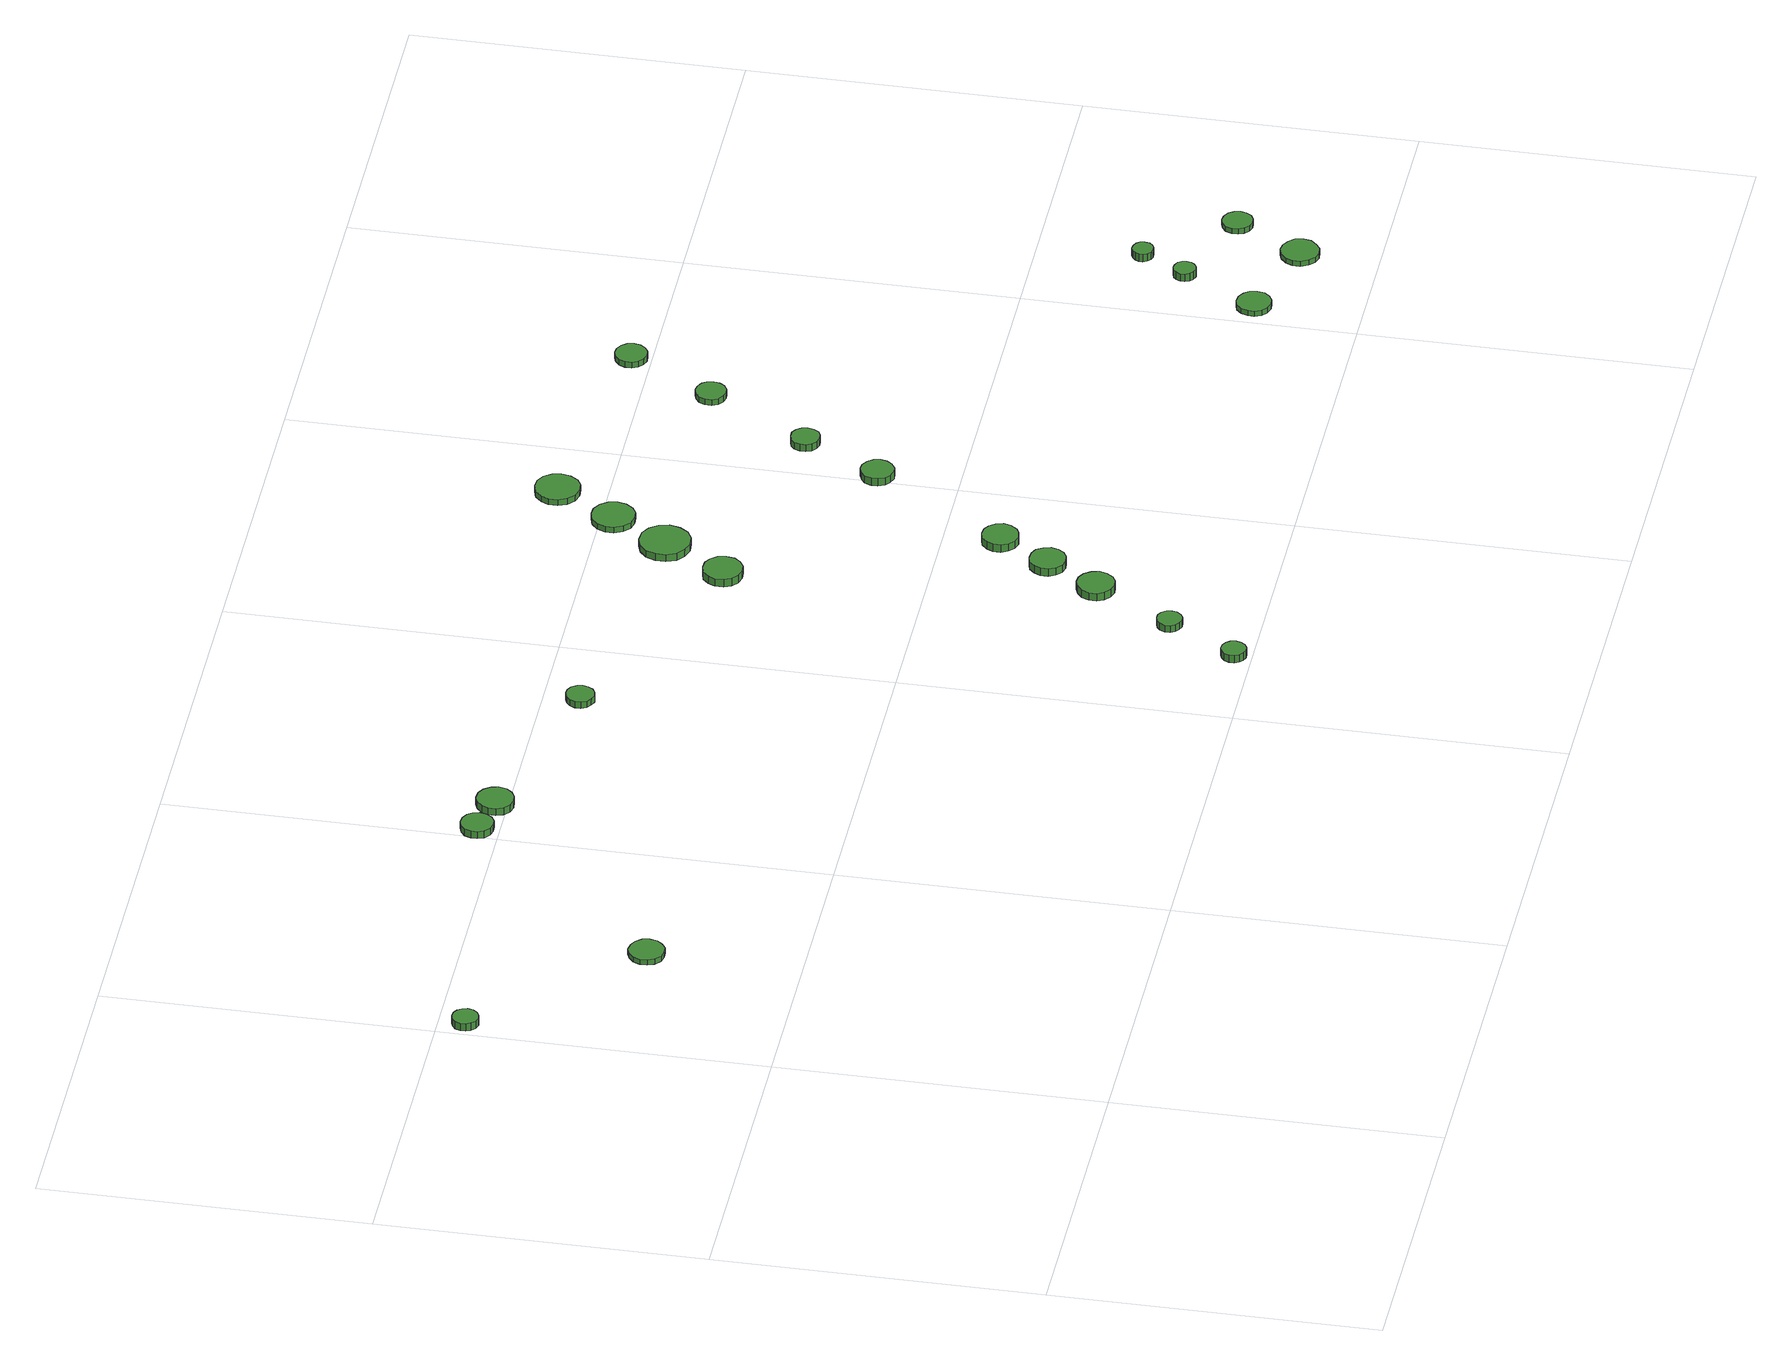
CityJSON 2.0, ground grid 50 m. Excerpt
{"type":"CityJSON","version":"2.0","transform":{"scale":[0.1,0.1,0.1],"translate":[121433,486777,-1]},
"CityObjects":{
"tree1":{"type":"SolitaryVegetationObject","attributes":{"function":"something"},"geometry":[{"type":"MultiSurface","lod":"1","boundaries":[[[0,1,2,3,4,5,6,7,8,9,10,11,12,13,14]],[[15,16,17,18,19,20,21,22,23,24,25,26,27,28,29]],[[0,29,28,1]],[[1,28,27,2]],[[2,27,26,3]],[[3,26,25,4]],[[4,25,24,5]],[[5,24,23,6]],[[6,23,22,7]],[[7,22,21,8]],[[8,21,20,9]],[[9,20,19,10]],[[10,19,18,11]],[[11,18,17,12]],[[12,17,16,13]],[[13,16,15,14]],[[14,15,29,0]]]}]},
"tree2":{"type":"SolitaryVegetationObject","attributes":{"function":"something"},"geometry":[{"type":"MultiSurface","lod":"1","boundaries":[[[30,31,32,33,34,35,36,37,38,39,40,41,42,43,44]],[[45,46,47,48,49,50,51,52,53,54,55,56,57,58,59]],[[30,59,58,31]],[[31,58,57,32]],[[32,57,56,33]],[[33,56,55,34]],[[34,55,54,35]],[[35,54,53,36]],[[36,53,52,37]],[[37,52,51,38]],[[38,51,50,39]],[[39,50,49,40]],[[40,49,48,41]],[[41,48,47,42]],[[42,47,46,43]],[[43,46,45,44]],[[44,45,59,30]]]}]},
"tree3":{"type":"SolitaryVegetationObject","attributes":{"function":"something"},"geometry":[{"type":"MultiSurface","lod":"1","boundaries":[[[60,61,62,63,64,65,66,67,68,69,70,71,72,73,74]],[[75,76,77,78,79,80,81,82,83,84,85,86,87,88,89]],[[60,89,88,61]],[[61,88,87,62]],[[62,87,86,63]],[[63,86,85,64]],[[64,85,84,65]],[[65,84,83,66]],[[66,83,82,67]],[[67,82,81,68]],[[68,81,80,69]],[[69,80,79,70]],[[70,79,78,71]],[[71,78,77,72]],[[72,77,76,73]],[[73,76,75,74]],[[74,75,89,60]]]}]},
"tree4":{"type":"SolitaryVegetationObject","attributes":{"function":"something"},"geometry":[{"type":"MultiSurface","lod":"1","boundaries":[[[90,91,92,93,94,95,96,97,98,99,100,101,102,103,104]],[[105,106,107,108,109,110,111,112,113,114,115,116,117,118,119]],[[90,119,118,91]],[[91,118,117,92]],[[92,117,116,93]],[[93,116,115,94]],[[94,115,114,95]],[[95,114,113,96]],[[96,113,112,97]],[[97,112,111,98]],[[98,111,110,99]],[[99,110,109,100]],[[100,109,108,101]],[[101,108,107,102]],[[102,107,106,103]],[[103,106,105,104]],[[104,105,119,90]]]}]},
"tree5":{"type":"SolitaryVegetationObject","attributes":{"function":"something"},"geometry":[{"type":"MultiSurface","lod":"1","boundaries":[[[120,121,122,123,124,125,126,127,128,129,130,131,132,133,134]],[[135,136,137,138,139,140,141,142,143,144,145,146,147,148,149]],[[120,149,148,121]],[[121,148,147,122]],[[122,147,146,123]],[[123,146,145,124]],[[124,145,144,125]],[[125,144,143,126]],[[126,143,142,127]],[[127,142,141,128]],[[128,141,140,129]],[[129,140,139,130]],[[130,139,138,131]],[[131,138,137,132]],[[132,137,136,133]],[[133,136,135,134]],[[134,135,149,120]]]}]},
"tree6":{"type":"SolitaryVegetationObject","attributes":{"function":"something"},"geometry":[{"type":"MultiSurface","lod":"1","boundaries":[[[150,151,152,153,154,155,156,157,158,159,160,161,162,163,164]],[[165,166,167,168,169,170,171,172,173,174,175,176,177,178,179]],[[150,179,178,151]],[[151,178,177,152]],[[152,177,176,153]],[[153,176,175,154]],[[154,175,174,155]],[[155,174,173,156]],[[156,173,172,157]],[[157,172,171,158]],[[158,171,170,159]],[[159,170,169,160]],[[160,169,168,161]],[[161,168,167,162]],[[162,167,166,163]],[[163,166,165,164]],[[164,165,179,150]]]}]},
"tree7":{"type":"SolitaryVegetationObject","attributes":{"function":"something"},"geometry":[{"type":"MultiSurface","lod":"1","boundaries":[[[180,181,182,183,184,185,186,187,188,189,190,191,192,193,194]],[[195,196,197,198,199,200,201,202,203,204,205,206,207,208,209]],[[180,209,208,181]],[[181,208,207,182]],[[182,207,206,183]],[[183,206,205,184]],[[184,205,204,185]],[[185,204,203,186]],[[186,203,202,187]],[[187,202,201,188]],[[188,201,200,189]],[[189,200,199,190]],[[190,199,198,191]],[[191,198,197,192]],[[192,197,196,193]],[[193,196,195,194]],[[194,195,209,180]]]}]},
"tree8":{"type":"SolitaryVegetationObject","attributes":{"function":"something"},"geometry":[{"type":"MultiSurface","lod":"1","boundaries":[[[210,211,212,213,214,215,216,217,218,219,220,221,222,223,224]],[[225,226,227,228,229,230,231,232,233,234,235,236,237,238,239]],[[210,239,238,211]],[[211,238,237,212]],[[212,237,236,213]],[[213,236,235,214]],[[214,235,234,215]],[[215,234,233,216]],[[216,233,232,217]],[[217,232,231,218]],[[218,231,230,219]],[[219,230,229,220]],[[220,229,228,221]],[[221,228,227,222]],[[222,227,226,223]],[[223,226,225,224]],[[224,225,239,210]]]}]},
"tree9":{"type":"SolitaryVegetationObject","attributes":{"function":"something"},"geometry":[{"type":"MultiSurface","lod":"1","boundaries":[[[240,241,242,243,244,245,246,247,248,249,250,251,252,253,254]],[[255,256,257,258,259,260,261,262,263,264,265,266,267,268,269]],[[240,269,268,241]],[[241,268,267,242]],[[242,267,266,243]],[[243,266,265,244]],[[244,265,264,245]],[[245,264,263,246]],[[246,263,262,247]],[[247,262,261,248]],[[248,261,260,249]],[[249,260,259,250]],[[250,259,258,251]],[[251,258,257,252]],[[252,257,256,253]],[[253,256,255,254]],[[254,255,269,240]]]}]},
"tree10":{"type":"SolitaryVegetationObject","attributes":{"function":"something"},"geometry":[{"type":"MultiSurface","lod":"1","boundaries":[[[270,271,272,273,274,275,276,277,278,279,280,281,282,283,284]],[[285,286,287,288,289,290,291,292,293,294,295,296,297,298,299]],[[270,299,298,271]],[[271,298,297,272]],[[272,297,296,273]],[[273,296,295,274]],[[274,295,294,275]],[[275,294,293,276]],[[276,293,292,277]],[[277,292,291,278]],[[278,291,290,279]],[[279,290,289,280]],[[280,289,288,281]],[[281,288,287,282]],[[282,287,286,283]],[[283,286,285,284]],[[284,285,299,270]]]}]},
"tree11":{"type":"SolitaryVegetationObject","attributes":{"function":"something"},"geometry":[{"type":"MultiSurface","lod":"1","boundaries":[[[300,301,302,303,304,305,306,307,308,309,310,311,312,313,314]],[[315,316,317,318,319,320,321,322,323,324,325,326,327,328,329]],[[300,329,328,301]],[[301,328,327,302]],[[302,327,326,303]],[[303,326,325,304]],[[304,325,324,305]],[[305,324,323,306]],[[306,323,322,307]],[[307,322,321,308]],[[308,321,320,309]],[[309,320,319,310]],[[310,319,318,311]],[[311,318,317,312]],[[312,317,316,313]],[[313,316,315,314]],[[314,315,329,300]]]}]},
"tree12":{"type":"SolitaryVegetationObject","attributes":{"function":"something"},"geometry":[{"type":"MultiSurface","lod":"1","boundaries":[[[330,331,332,333,334,335,336,337,338,339,340,341,342,343,344]],[[345,346,347,348,349,350,351,352,353,354,355,356,357,358,359]],[[330,359,358,331]],[[331,358,357,332]],[[332,357,356,333]],[[333,356,355,334]],[[334,355,354,335]],[[335,354,353,336]],[[336,353,352,337]],[[337,352,351,338]],[[338,351,350,339]],[[339,350,349,340]],[[340,349,348,341]],[[341,348,347,342]],[[342,347,346,343]],[[343,346,345,344]],[[344,345,359,330]]]}]},
"tree13":{"type":"SolitaryVegetationObject","attributes":{"function":"something"},"geometry":[{"type":"MultiSurface","lod":"1","boundaries":[[[360,361,362,363,364,365,366,367,368,369,370,371,372,373,374]],[[375,376,377,378,379,380,381,382,383,384,385,386,387,388,389]],[[360,389,388,361]],[[361,388,387,362]],[[362,387,386,363]],[[363,386,385,364]],[[364,385,384,365]],[[365,384,383,366]],[[366,383,382,367]],[[367,382,381,368]],[[368,381,380,369]],[[369,380,379,370]],[[370,379,378,371]],[[371,378,377,372]],[[372,377,376,373]],[[373,376,375,374]],[[374,375,389,360]]]}]},
"tree14":{"type":"SolitaryVegetationObject","attributes":{"function":"something"},"geometry":[{"type":"MultiSurface","lod":"1","boundaries":[[[390,391,392,393,394,395,396,397,398,399,400,401,402,403,404]],[[405,406,407,408,409,410,411,412,413,414,415,416,417,418,419]],[[390,419,418,391]],[[391,418,417,392]],[[392,417,416,393]],[[393,416,415,394]],[[394,415,414,395]],[[395,414,413,396]],[[396,413,412,397]],[[397,412,411,398]],[[398,411,410,399]],[[399,410,409,400]],[[400,409,408,401]],[[401,408,407,402]],[[402,407,406,403]],[[403,406,405,404]],[[404,405,419,390]]]}]},
"tree15":{"type":"SolitaryVegetationObject","attributes":{"function":"something"},"geometry":[{"type":"MultiSurface","lod":"1","boundaries":[[[420,421,422,423,424,425,426,427,428,429,430,431,432,433,434]],[[435,436,437,438,439,440,441,442,443,444,445,446,447,448,449]],[[420,449,448,421]],[[421,448,447,422]],[[422,447,446,423]],[[423,446,445,424]],[[424,445,444,425]],[[425,444,443,426]],[[426,443,442,427]],[[427,442,441,428]],[[428,441,440,429]],[[429,440,439,430]],[[430,439,438,431]],[[431,438,437,432]],[[432,437,436,433]],[[433,436,435,434]],[[434,435,449,420]]]}]},
"tree16":{"type":"SolitaryVegetationObject","attributes":{"function":"something"},"geometry":[{"type":"MultiSurface","lod":"1","boundaries":[[[450,451,452,453,454,455,456,457,458,459,460,461,462,463,464]],[[465,466,467,468,469,470,471,472,473,474,475,476,477,478,479]],[[450,479,478,451]],[[451,478,477,452]],[[452,477,476,453]],[[453,476,475,454]],[[454,475,474,455]],[[455,474,473,456]],[[456,473,472,457]],[[457,472,471,458]],[[458,471,470,459]],[[459,470,469,460]],[[460,469,468,461]],[[461,468,467,462]],[[462,467,466,463]],[[463,466,465,464]],[[464,465,479,450]]]}]},
"tree17":{"type":"SolitaryVegetationObject","attributes":{"function":"something"},"geometry":[{"type":"MultiSurface","lod":"1","boundaries":[[[480,481,482,483,484,485,486,487,488,489,490,491,492,493,494]],[[495,496,497,498,499,500,501,502,503,504,505,506,507,508,509]],[[480,509,508,481]],[[481,508,507,482]],[[482,507,506,483]],[[483,506,505,484]],[[484,505,504,485]],[[485,504,503,486]],[[486,503,502,487]],[[487,502,501,488]],[[488,501,500,489]],[[489,500,499,490]],[[490,499,498,491]],[[491,498,497,492]],[[492,497,496,493]],[[493,496,495,494]],[[494,495,509,480]]]}]},
"tree18":{"type":"SolitaryVegetationObject","attributes":{"function":"something"},"geometry":[{"type":"MultiSurface","lod":"1","boundaries":[[[510,511,512,513,514,515,516,517,518,519,520,521,522,523,524]],[[525,526,527,528,529,530,531,532,533,534,535,536,537,538,539]],[[510,539,538,511]],[[511,538,537,512]],[[512,537,536,513]],[[513,536,535,514]],[[514,535,534,515]],[[515,534,533,516]],[[516,533,532,517]],[[517,532,531,518]],[[518,531,530,519]],[[519,530,529,520]],[[520,529,528,521]],[[521,528,527,522]],[[522,527,526,523]],[[523,526,525,524]],[[524,525,539,510]]]}]},
"tree19":{"type":"SolitaryVegetationObject","attributes":{"function":"something"},"geometry":[{"type":"MultiSurface","lod":"1","boundaries":[[[540,541,542,543,544,545,546,547,548,549,550,551,552,553,554]],[[555,556,557,558,559,560,561,562,563,564,565,566,567,568,569]],[[540,569,568,541]],[[541,568,567,542]],[[542,567,566,543]],[[543,566,565,544]],[[544,565,564,545]],[[545,564,563,546]],[[546,563,562,547]],[[547,562,561,548]],[[548,561,560,549]],[[549,560,559,550]],[[550,559,558,551]],[[551,558,557,552]],[[552,557,556,553]],[[553,556,555,554]],[[554,555,569,540]]]}]},
"tree20":{"type":"SolitaryVegetationObject","attributes":{"function":"something"},"geometry":[{"type":"MultiSurface","lod":"1","boundaries":[[[570,571,572,573,574,575,576,577,578,579,580,581,582,583,584]],[[585,586,587,588,589,590,591,592,593,594,595,596,597,598,599]],[[570,599,598,571]],[[571,598,597,572]],[[572,597,596,573]],[[573,596,595,574]],[[574,595,594,575]],[[575,594,593,576]],[[576,593,592,577]],[[577,592,591,578]],[[578,591,590,579]],[[579,590,589,580]],[[580,589,588,581]],[[581,588,587,582]],[[582,587,586,583]],[[583,586,585,584]],[[584,585,599,570]]]}]},
"tree21":{"type":"SolitaryVegetationObject","attributes":{"function":"something"},"geometry":[{"type":"MultiSurface","lod":"1","boundaries":[[[600,601,602,603,604,605,606,607,608,609,610,611,612,613,614]],[[615,616,617,618,619,620,621,622,623,624,625,626,627,628,629]],[[600,629,628,601]],[[601,628,627,602]],[[602,627,626,603]],[[603,626,625,604]],[[604,625,624,605]],[[605,624,623,606]],[[606,623,622,607]],[[607,622,621,608]],[[608,621,620,609]],[[609,620,619,610]],[[610,619,618,611]],[[611,618,617,612]],[[612,617,616,613]],[[613,616,615,614]],[[614,615,629,600]]]}]},
"tree22":{"type":"SolitaryVegetationObject","attributes":{"function":"something"},"geometry":[{"type":"MultiSurface","lod":"1","boundaries":[[[630,631,632,633,634,635,636,637,638,639,640,641,642,643,644]],[[645,646,647,648,649,650,651,652,653,654,655,656,657,658,659]],[[630,659,658,631]],[[631,658,657,632]],[[632,657,656,633]],[[633,656,655,634]],[[634,655,654,635]],[[635,654,653,636]],[[636,653,652,637]],[[637,652,651,638]],[[638,651,650,639]],[[639,650,649,640]],[[640,649,648,641]],[[641,648,647,642]],[[642,647,646,643]],[[643,646,645,644]],[[644,645,659,630]]]}]},
"tree23":{"type":"SolitaryVegetationObject","attributes":{"function":"something"},"geometry":[{"type":"MultiSurface","lod":"1","boundaries":[[[660,661,662,663,664,665,666,667,668,669,670,671,672,673,674]],[[675,676,677,678,679,680,681,682,683,684,685,686,687,688,689]],[[660,689,688,661]],[[661,688,687,662]],[[662,687,686,663]],[[663,686,685,664]],[[664,685,684,665]],[[665,684,683,666]],[[666,683,682,667]],[[667,682,681,668]],[[668,681,680,669]],[[669,680,679,670]],[[670,679,678,671]],[[671,678,677,672]],[[672,677,676,673]],[[673,676,675,674]],[[674,675,689,660]]]}]}
},
"vertices":[
[44,959,24],[42,967,24],[37,974,24],[30,978,24],[22,979,24],[14,976,24],[8,971,24],[5,963,24],[5,955,24],[8,948,24],[14,942,24],[22,939,24],[30,940,24],[37,944,24],[42,951,24],[42,951,11],[37,944,11],[30,940,11],[22,939,11],[14,942,11],[8,948,11],[5,955,11],[5,963,11],[8,971,11],[14,976,11],[22,979,11],[30,978,11],[37,974,11],[42,967,11],[44,959,11],
[278,732,16],[276,743,16],[269,752,16],[260,757,16],[248,759,16],[238,755,16],[229,748,16],[225,737,16],[225,726,16],[229,716,16],[238,708,16],[248,705,16],[260,706,16],[269,712,16],[276,721,16],[276,721,7],[269,712,7],[260,706,7],[248,705,7],[238,708,7],[229,716,7],[225,726,7],[225,737,7],[229,748,7],[238,755,7],[248,759,7],[260,757,7],[269,752,7],[276,743,7],[278,732,7],
[547,1034,19],[545,1044,19],[539,1052,19],[530,1057,19],[520,1058,19],[510,1055,19],[502,1048,19],[498,1039,19],[498,1029,19],[502,1019,19],[510,1012,19],[520,1009,19],[530,1010,19],[539,1015,19],[545,1024,19],[545,1024,7],[539,1015,7],[530,1010,7],[520,1009,7],[510,1012,7],[502,1019,7],[498,1029,7],[498,1039,7],[502,1048,7],[510,1055,7],[520,1058,7],[530,1057,7],[539,1052,7],[545,1044,7],[547,1034,7],
[617,1019,19],[614,1030,19],[607,1040,19],[597,1046,19],[585,1047,19],[574,1043,19],[565,1035,19],[561,1025,19],[561,1013,19],[565,1002,19],[574,994,19],[585,991,19],[597,992,19],[607,998,19],[614,1007,19],[614,1007,7],[607,998,7],[597,992,7],[585,991,7],[574,994,7],[565,1002,7],[561,1013,7],[561,1025,7],[565,1035,7],[574,1043,7],[585,1047,7],[597,1046,7],[607,1040,7],[614,1030,7],[617,1019,7],
[896,946,18],[894,954,18],[889,962,18],[881,966,18],[872,967,18],[864,964,18],[857,958,18],[853,950,18],[853,941,18],[857,933,18],[864,927,18],[872,924,18],[881,925,18],[889,930,18],[894,937,18],[894,937,7],[889,930,7],[881,925,7],[872,924,7],[864,927,7],[857,933,7],[853,941,7],[853,950,7],[857,958,7],[864,964,7],[872,967,7],[881,966,7],[889,962,7],[894,954,7],[896,946,7],
[1178,28,20],[1176,36,20],[1172,42,20],[1165,46,20],[1157,47,20],[1150,44,20],[1144,39,20],[1141,32,20],[1141,24,20],[1144,17,20],[1150,12,20],[1157,9,20],[1165,10,20],[1172,14,20],[1176,20,20],[1176,20,7],[1172,14,7],[1165,10,7],[1157,9,7],[1150,12,7],[1144,17,7],[1141,24,7],[1141,32,7],[1144,39,7],[1150,44,7],[1157,47,7],[1165,46,7],[1172,42,7],[1176,36,7],[1178,28,7],
[1238,134,19],[1237,142,19],[1232,149,19],[1225,153,19],[1217,153,19],[1210,151,19],[1204,146,19],[1200,138,19],[1200,130,19],[1204,123,19],[1210,118,19],[1217,115,19],[1225,116,19],[1232,120,19],[1237,127,19],[1237,127,7],[1232,120,7],[1225,116,7],[1217,115,7],[1210,118,7],[1204,123,7],[1200,130,7],[1200,138,7],[1204,146,7],[1210,151,7],[1217,153,7],[1225,153,7],[1232,149,7],[1237,142,7],[1238,134,7],
[1317,256,20],[1314,268,20],[1307,278,20],[1297,284,20],[1285,285,20],[1274,281,20],[1265,273,20],[1260,262,20],[1260,250,20],[1265,240,20],[1274,232,20],[1285,228,20],[1297,229,20],[1307,235,20],[1314,245,20],[1314,245,7],[1307,235,7],[1297,229,7],[1285,228,7],[1274,232,7],[1265,240,7],[1260,250,7],[1260,262,7],[1265,273,7],[1274,281,7],[1285,285,7],[1297,284,7],[1307,278,7],[1314,268,7],[1317,256,7],
[1360,336,23],[1357,347,23],[1351,357,23],[1341,362,23],[1329,363,23],[1318,360,23],[1310,352,23],[1305,342,23],[1305,330,23],[1310,320,23],[1318,312,23],[1329,309,23],[1341,310,23],[1351,316,23],[1357,325,23],[1357,325,10],[1351,316,10],[1341,310,10],[1329,309,10],[1318,312,10],[1310,320,10],[1305,330,10],[1305,342,10],[1310,352,10],[1318,360,10],[1329,363,10],[1341,362,10],[1351,357,10],[1357,347,10],[1360,336,10],
[1254,799,21],[1252,811,21],[1244,821,21],[1234,827,21],[1221,828,21],[1209,825,21],[1200,816,21],[1195,805,21],[1195,792,21],[1200,781,21],[1209,773,21],[1221,769,21],[1234,770,21],[1244,776,21],[1252,786,21],[1252,786,8],[1244,776,8],[1234,770,8],[1221,769,8],[1209,773,8],[1200,781,8],[1195,792,8],[1195,805,8],[1200,816,8],[1209,825,8],[1221,828,8],[1234,827,8],[1244,821,8],[1252,811,8],[1254,799,8],
[1405,415,25],[1402,426,25],[1395,435,25],[1386,441,25],[1374,442,25],[1363,439,25],[1355,431,25],[1350,421,25],[1350,409,25],[1355,399,25],[1363,391,25],[1374,387,25],[1386,389,25],[1395,394,25],[1402,404,25],[1402,404,12],[1395,394,12],[1386,389,12],[1374,387,12],[1363,391,12],[1355,399,12],[1350,409,12],[1350,421,12],[1355,431,12],[1363,439,12],[1374,442,12],[1386,441,12],[1395,435,12],[1402,426,12],[1405,415,12],
[1321,895,19],[1317,911,19],[1308,924,19],[1294,932,19],[1278,933,19],[1263,928,19],[1251,918,19],[1245,903,19],[1245,887,19],[1251,872,19],[1263,862,19],[1278,857,19],[1294,858,19],[1308,866,19],[1317,879,19],[1317,879,7],[1308,866,7],[1294,858,7],[1278,857,7],[1263,862,7],[1251,872,7],[1245,887,7],[1245,903,7],[1251,918,7],[1263,928,7],[1278,933,7],[1294,932,7],[1308,924,7],[1317,911,7],[1321,895,7],
[1368,981,17],[1365,995,17],[1357,1006,17],[1345,1013,17],[1332,1014,17],[1319,1010,17],[1309,1001,17],[1303,988,17],[1303,975,17],[1309,962,17],[1319,953,17],[1332,949,17],[1345,950,17],[1357,957,17],[1365,968,17],[1365,968,7],[1357,957,7],[1345,950,7],[1332,949,7],[1319,953,7],[1309,962,7],[1303,975,7],[1303,988,7],[1309,1001,7],[1319,1010,7],[1332,1014,7],[1345,1013,7],[1357,1006,7],[1365,995,7],[1368,981,7],
[1536,622,23],[1534,632,23],[1528,640,23],[1519,646,23],[1509,647,23],[1499,643,23],[1491,637,23],[1487,627,23],[1487,617,23],[1491,607,23],[1499,601,23],[1509,597,23],[1519,598,23],[1528,604,23],[1534,612,23],[1534,612,10],[1528,604,10],[1519,598,10],[1509,597,10],[1499,601,10],[1491,607,10],[1487,617,10],[1487,627,10],[1491,637,10],[1499,643,10],[1509,647,10],[1519,646,10],[1528,640,10],[1534,632,10],[1536,622,10],
[1424,1075,17],[1421,1088,17],[1413,1100,17],[1401,1107,17],[1387,1108,17],[1373,1104,17],[1363,1094,17],[1357,1082,17],[1357,1068,17],[1363,1055,17],[1373,1045,17],[1387,1041,17],[1401,1042,17],[1413,1049,17],[1421,1061,17],[1421,1061,7],[1413,1049,7],[1401,1042,7],[1387,1041,7],[1373,1045,7],[1363,1055,7],[1357,1068,7],[1357,1082,7],[1363,1094,7],[1373,1104,7],[1387,1108,7],[1401,1107,7],[1413,1100,7],[1421,1088,7],[1424,1075,7],
[1602,742,19],[1600,751,19],[1595,758,19],[1587,763,19],[1578,763,19],[1569,761,19],[1562,755,19],[1559,746,19],[1559,737,19],[1562,729,19],[1569,723,19],[1578,720,19],[1587,721,19],[1595,725,19],[1600,733,19],[1600,733,7],[1595,725,7],[1587,721,7],[1578,720,7],[1569,723,7],[1562,729,7],[1559,737,7],[1559,746,7],[1562,755,7],[1569,761,7],[1578,763,7],[1587,763,7],[1595,758,7],[1600,751,7],[1602,742,7],
[1696,899,17],[1694,909,17],[1689,916,17],[1680,921,17],[1671,922,17],[1662,919,17],[1654,913,17],[1650,904,17],[1650,894,17],[1654,885,17],[1662,879,17],[1671,876,17],[1680,877,17],[1689,882,17],[1694,890,17],[1694,890,7],[1689,882,7],[1680,877,7],[1671,876,7],[1662,879,7],[1654,885,7],[1650,894,7],[1650,904,7],[1654,913,7],[1662,919,7],[1671,922,7],[1680,921,7],[1689,916,7],[1694,909,7],[1696,899,7],
[1771,1031,17],[1769,1041,17],[1763,1049,17],[1754,1054,17],[1744,1055,17],[1735,1052,17],[1727,1045,17],[1723,1036,17],[1723,1026,17],[1727,1017,17],[1735,1010,17],[1744,1007,17],[1754,1008,17],[1763,1013,17],[1769,1021,17],[1769,1021,7],[1763,1013,7],[1754,1008,7],[1744,1007,7],[1735,1010,7],[1727,1017,7],[1723,1026,7],[1723,1036,7],[1727,1045,7],[1735,1052,7],[1744,1055,7],[1754,1054,7],[1763,1049,7],[1769,1041,7],[1771,1031,7],
[2069,161,16],[2067,172,16],[2061,180,16],[2051,186,16],[2041,187,16],[2030,184,16],[2022,176,16],[2018,166,16],[2018,156,16],[2022,146,16],[2030,139,16],[2041,135,16],[2051,136,16],[2061,142,16],[2067,150,16],[2067,150,7],[2061,142,7],[2051,136,7],[2041,135,7],[2030,139,7],[2022,146,7],[2018,156,7],[2018,166,7],[2022,176,7],[2030,184,7],[2041,187,7],[2051,186,7],[2061,180,7],[2067,172,7],[2069,161,7],
[2120,275,20],[2119,282,20],[2115,288,20],[2109,291,20],[2102,292,20],[2095,290,20],[2090,285,20],[2087,279,20],[2087,272,20],[2090,265,20],[2095,261,20],[2102,258,20],[2109,259,20],[2115,263,20],[2119,268,20],[2119,268,7],[2115,263,7],[2109,259,7],[2102,258,7],[2095,261,7],[2090,265,7],[2087,272,7],[2087,279,7],[2090,285,7],[2095,290,7],[2102,292,7],[2109,291,7],[2115,288,7],[2119,282,7],[2120,275,7],
[2213,119,16],[2211,131,16],[2203,140,16],[2193,146,16],[2181,148,16],[2170,144,16],[2161,136,16],[2156,125,16],[2156,113,16],[2161,102,16],[2170,94,16],[2181,90,16],[2193,91,16],[2203,98,16],[2211,107,16],[2211,107,7],[2203,98,7],[2193,91,7],[2181,90,7],[2170,94,7],[2161,102,7],[2156,113,7],[2156,125,7],[2161,136,7],[2170,144,7],[2181,148,7],[2193,146,7],[2203,140,7],[2211,131,7],[2213,119,7],
[2156,344,21],[2155,351,21],[2151,356,21],[2145,359,21],[2138,360,21],[2132,358,21],[2127,353,21],[2124,347,21],[2124,341,21],[2127,335,21],[2132,330,21],[2138,328,21],[2145,329,21],[2151,332,21],[2155,337,21],[2155,337,8],[2151,332,8],[2145,329,8],[2138,328,8],[2132,330,8],[2127,335,8],[2124,341,8],[2124,347,8],[2127,353,8],[2132,358,8],[2138,360,8],[2145,359,8],[2151,356,8],[2155,351,8],[2156,344,8],
[2264,222,17],[2262,231,17],[2257,239,17],[2248,244,17],[2239,245,17],[2230,242,17],[2223,236,17],[2219,227,17],[2219,217,17],[2223,209,17],[2230,202,17],[2239,199,17],[2248,200,17],[2257,205,17],[2262,213,17],[2262,213,8],[2257,205,8],[2248,200,8],[2239,199,8],[2230,202,8],[2223,209,8],[2219,217,8],[2219,227,8],[2223,236,8],[2230,242,8],[2239,245,8],[2248,244,8],[2257,239,8],[2262,231,8],[2264,222,8]
]}
